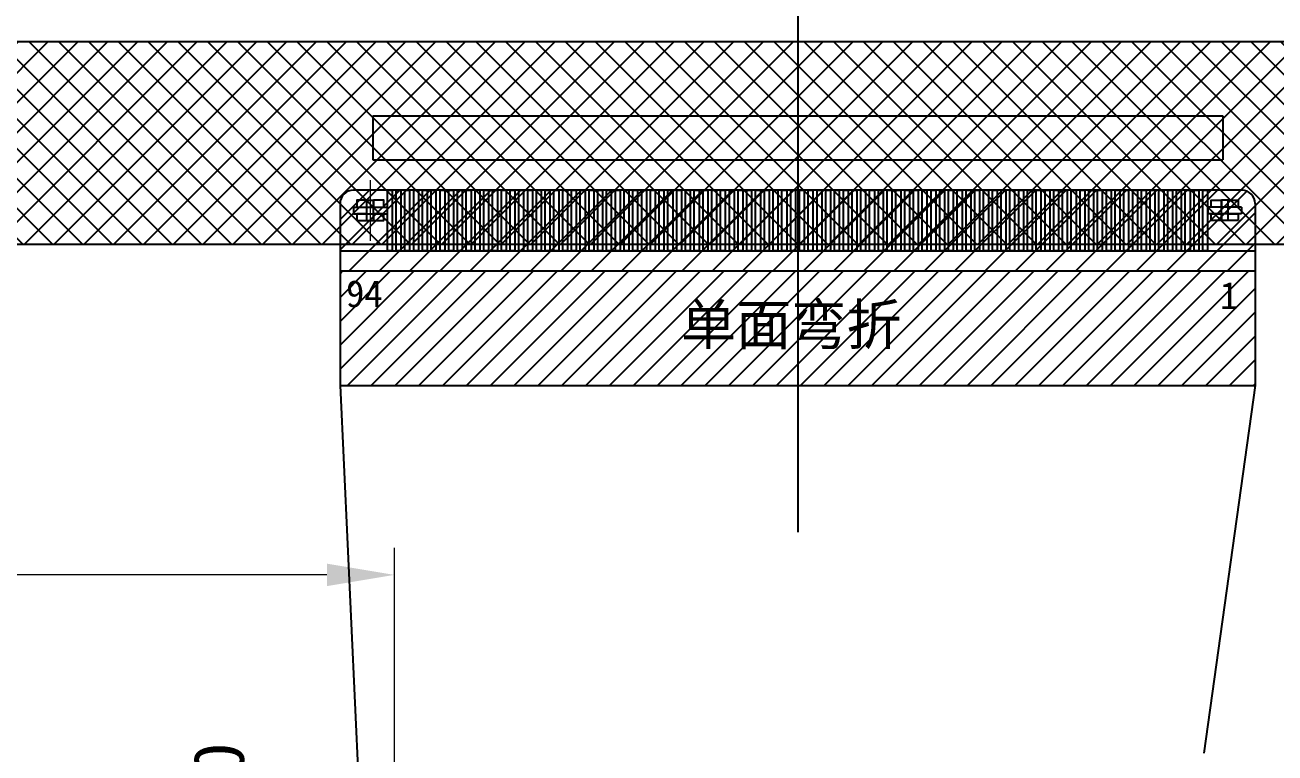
# Model space of a CAD drawing. Header units: millimetres. Extents: x 1186 to 1571, y 291 to 543.
# Drawn here: x 1260.76 to 1279.29, y 400.81 to 411.61 of the extents above; entities that cross this region are included whole.
import ezdxf
from ezdxf.lldxf.tags import DXFTag

# ---------------------------------------------------------------- set-up
doc = ezdxf.new("R2010")
doc.units = ezdxf.units.MM
for name, color, linetype in [('240', 240, 'Continuous'), ('Bonding Pad', 3, 'Continuous'), ('dim', 3, 'Continuous'), ('DWG', 7, 'Continuous')]:
    doc.layers.add(name, color=color, linetype=linetype)
doc.layers.add('CEN', color=1, linetype='CENTER', lineweight=15)
doc.styles.get("Standard").update_dxf_attribs({"font": 'txt', "bigfont": 'gbcbig.shx'})
doc.styles.add('TXT', font='TXT')
doc.styles.add('宋体', font='SimSun.ttf')
tags = doc.linetypes.add('CENTER', pattern=[2, 1.25, -0.25, 0.25, -0.25]).pattern_tags.tags
tags[10:11] = [DXFTag(74, 4), DXFTag(75, 0), DXFTag(340, '0'), DXFTag(46, 0.0), DXFTag(50, 0.0), DXFTag(44, 0.0), DXFTag(45, 0.0)]
tags[8:9] = [DXFTag(74, 4), DXFTag(75, 0), DXFTag(340, '0'), DXFTag(46, 0.0), DXFTag(50, 0.0), DXFTag(44, 0.0), DXFTag(45, 0.0)]
tags[6:7] = [DXFTag(74, 4), DXFTag(75, 0), DXFTag(340, '0'), DXFTag(46, 0.0), DXFTag(50, 0.0), DXFTag(44, 0.0), DXFTag(45, 0.0)]
tags[4:5] = [DXFTag(74, 4), DXFTag(75, 0), DXFTag(340, '0'), DXFTag(46, 0.0), DXFTag(50, 0.0), DXFTag(44, 0.0), DXFTag(45, 0.0)]
doc.dimstyles.new('ISO-25$0', dxfattribs={"dimscale": 0.5, "dimtxt": 2, "dimasz": 2, "dimexe": 0.8, "dimexo": 0.8, "dimtad": 0, "dimrnd": 0.01, "dimzin": 9, "dimdsep": 46, "dimtxsty": 'Standard', "dimcen": 2.5, "dimadec": 0, "dimazin": 2, "dimtfac": 1, "dimtofl": 0, "dimtmove": 0, "dimatfit": 0, "dimfxl": 1, "dimlwd": 13, "dimlwe": 13, "dimarcsym": 0})
doc.dimstyles.new('li', dxfattribs={"dimtxt": 0.75, "dimasz": 1, "dimexe": 0.05, "dimexo": 0.05, "dimgap": 0.1, "dimtad": 0, "dimzin": 1, "dimdsep": 46, "dimtxsty": 'TXT', "dimcen": 2.5, "dimclrd": 4, "dimclre": 4, "dimclrt": 4, "dimadec": 0, "dimazin": 0, "dimtfac": 1, "dimtmove": 0, "dimatfit": 3, "dimfxl": 1.25, "dimarcsym": 0})

# ---------------------------------------------------------------- blocks, each defined once
blk = doc.blocks.new('*D65')
at = {"color": 7, "lineweight": 13, "transparency": 16777216}
for p, q in [((1238.017, 408.358), (1224.78, 408.358)), ((1225.18, 407.858), (1225.18, 405.662)), ((1225.18, 394.259), (1225.18, 397.307)), ((1265.636, 393.759), (1224.78, 393.759))]:
    blk.add_line(p, q, dxfattribs=at)
at = {"color": 7, "transparency": 16777216}
for points in [[(1225.097, 407.858), (1225.264, 407.858), (1225.18, 408.358)], [(1225.097, 394.259), (1225.264, 394.259), (1225.18, 393.759)]]:
    blk.add_solid(points, dxfattribs=at)
at = {"layer": 'Defpoints', "color": 0, "transparency": 16777216}
for p in [(1238.417, 408.358), (1225.18, 393.759), (1266.036, 393.759)]:
    blk.add_point(p, dxfattribs=at)
at = {"color": 7, "transparency": 16777216, "insert": (1225.18, 401.484), "char_height": 1.25, "attachment_point": 5, "rotation": 90, "style": '宋体'}
blk.add_mtext('14.6±0.3', dxfattribs=at)
blk = doc.blocks.new('*U68')
at = {"layer": 'Bonding Pad', "ltscale": 5}
blk.add_lwpolyline([(-0.035, -0.45), (0.035, -0.45), (0.035, 0.45), (-0.035, 0.45)], close=True, dxfattribs=at)
blk = doc.blocks.new('*D73')
at = {"color": 7, "lineweight": -2, "transparency": 16777216}
for p, q in [((1263.636, 398.059), (1263.636, 398.859)), ((1265.186, 397.259), (1263.586, 397.259)), ((1263.636, 396.259), (1263.636, 397.259)), ((1265.386, 396.259), (1263.586, 396.259)), ((1263.636, 395.459), (1263.636, 394.659))]:
    blk.add_line(p, q, dxfattribs=at)
at = {"color": 7, "transparency": 16777216}
for points in [[(1263.503, 398.059), (1263.77, 398.059), (1263.636, 397.259)], [(1263.503, 395.459), (1263.77, 395.459), (1263.636, 396.259)]]:
    blk.add_solid(points, dxfattribs=at)
at = {"layer": 'Defpoints', "color": 0, "transparency": 16777216}
for p in [(1265.236, 397.259), (1263.636, 396.259), (1265.436, 396.259)]:
    blk.add_point(p, dxfattribs=at)
at = {"color": 7, "transparency": 16777216, "insert": (1263.636, 399.943), "char_height": 0.75, "attachment_point": 5, "rotation": 90, "style": '宋体'}
blk.add_mtext('1.00', dxfattribs=at)
blk = doc.blocks.new('*D80')
at = {"layer": 'Defpoints', "color": 0, "transparency": 16777216}
for p in [(1238.417, 408.358), (1266.236, 403.451), (1266.236, 396.259)]:
    blk.add_point(p, dxfattribs=at)
at = {"layer": 'dim', "color": 0, "lineweight": 13, "transparency": 16777216}
for p, q in [((1238.417, 407.958), (1238.417, 403.051)), ((1266.236, 396.659), (1266.236, 403.851)), ((1239.417, 403.451), (1246.598, 403.451)), ((1265.236, 403.451), (1254.212, 403.451))]:
    blk.add_line(p, q, dxfattribs=at)
at = {"layer": 'dim', "color": 0, "transparency": 16777216}
for points in [[(1239.417, 403.617), (1239.417, 403.284), (1238.417, 403.451)], [(1265.236, 403.617), (1265.236, 403.284), (1266.236, 403.451)]]:
    blk.add_solid(points, dxfattribs=at)
at = {"layer": 'dim', "color": 0, "transparency": 16777216, "insert": (1250.405, 403.451), "char_height": 1, "attachment_point": 5, "style": '宋体'}
blk.add_mtext('27.82%%p0.3', dxfattribs=at)

msp = doc.modelspace()

# ---------------------------------------------------------------- hatches: boundary and pattern name
h = msp.add_hatch()
h.set_pattern_fill('ANSI37', color=0, scale=2.5, style=0)
h.set_pattern_definition([(45, (1044.62844, 304.9305), (-0.22097087, 0.22097087), []), (135, (1044.62844, 304.9305), (-0.22097087, -0.22097087), [])])
h.paths.add_polyline_path([(1306.0172, 411.3578), (1238.4172, 411.3578), (1238.4172, 408.3578), (1306.0172, 408.3578)])
h = msp.add_hatch()
h.set_pattern_fill('ANSI31', color=30, scale=0.1, style=0)
h.set_pattern_definition([(45, (-1586.2595, 146.4886), (-0.224506403, 0.224506403), [])])
edge = h.paths.add_edge_path()
edge.add_line((1278.7997, 409.1586), (1264.1647, 409.1586))
edge.add_arc((1265.6297, 408.9586), 0.2, 90, 180)
edge.add_line((1265.4297, 408.9586), (1265.4297, 407.9586))
edge.add_line((1265.4297, 407.9586), (1278.9997, 407.9586))
edge.add_line((1278.9997, 408.9586), (1278.9997, 407.9586))
edge.add_arc((1278.7997, 408.9586), 0.2, 0, 90)
h = msp.add_hatch()
h.set_pattern_fill('ANSI31', color=0, scale=2, style=0)
h.set_pattern_definition([(45, (811.99894, 218.94503), (-0.1767767, 0.1767767), [])])
h.paths.add_polyline_path([(1265.4297, 407.9586), (1278.9997, 407.9586), (1278.9997, 406.2587), (1265.4297, 406.2587)])
h.paths.add_polyline_path([(1270.2853, 406.5827), (1274.1132, 406.5827), (1274.1132, 407.7693), (1270.2853, 407.7693)], flags=24)

# ---------------------------------------------------------------- linework, layer by layer
at = {"color": 1}
for p, q in [((1272.2172, 505.2723), (1272.2172, 404.083)), ((1278.7972, 408.9078), (1278.2968, 408.9078)), ((1278.5972, 409.0078), (1278.4972, 409.0078)), ((1278.7972, 408.9078), (1278.7972, 408.8078)), ((1278.7972, 408.8078), (1278.2972, 408.8078)), ((1278.5972, 408.7078), (1278.4972, 408.7078))]:
    msp.add_line(p, q, dxfattribs=at)
for p, q in [((1265.9172, 410.2578), (1278.5172, 410.2578)), ((1265.9172, 410.2578), (1265.9172, 409.6078)), ((1278.5172, 410.2578), (1278.5172, 409.6078)), ((1265.9172, 409.6078), (1278.5172, 409.6078))]:
    msp.add_line(p, q)
at = {"color": 30, "ltscale": 5}
for p, q in [((1278.7997, 409.1586), (1265.6297, 409.1586)), ((1278.9997, 408.9586), (1278.9997, 407.9586)), ((1278.9997, 408.9586), (1278.9997, 407.9586)), ((1265.4297, 407.9586), (1278.9997, 407.9586))]:
    msp.add_line(p, q, dxfattribs=at)
at = {"color": 4}
for p, q in [((1265.6272, 408.9078), (1266.1272, 408.9078)), ((1265.6272, 408.9078), (1265.6272, 408.8078)), ((1265.6272, 408.9078), (1265.6272, 408.8078)), ((1265.8272, 409.0078), (1265.9272, 409.0078)), ((1278.7972, 408.9078), (1278.2968, 408.9078)), ((1278.2972, 408.9078), (1278.2972, 408.8078)), ((1278.5972, 409.0078), (1278.4972, 409.0078)), ((1278.7972, 408.9078), (1278.7972, 408.8078)), ((1265.6272, 408.8078), (1266.1272, 408.8078)), ((1265.8272, 408.7078), (1265.9272, 408.7078)), ((1278.7972, 408.8078), (1278.2972, 408.8078)), ((1278.5972, 408.7078), (1278.4972, 408.7078))]:
    msp.add_line(p, q, dxfattribs=at)
at = {"color": 30}
for p, q in [((1265.4297, 407.9586), (1265.4297, 406.2587)), ((1278.9997, 407.9586), (1278.9997, 406.2587)), ((1265.4297, 406.2587), (1278.9997, 406.2587))]:
    msp.add_line(p, q, dxfattribs=at)
at = {"color": 30, "ltscale": 5}
for centre, start, end in [((1265.6297, 408.9586), 90, 180), ((1278.7997, 408.9586), 0, 90)]:
    msp.add_arc(centre, 0.2, start, end, dxfattribs=at)
at = {"layer": '240', "color": 4, "lineweight": -3}
for p, q in [((1266.2122, 409.1578), (1266.1322, 409.1578)), ((1266.3422, 409.1578), (1266.2622, 409.1578)), ((1266.4722, 409.1578), (1266.3922, 409.1578)), ((1266.6022, 409.1578), (1266.5222, 409.1578)), ((1266.7321, 409.1578), (1266.6522, 409.1578)), ((1266.8621, 409.1578), (1266.7821, 409.1578)), ((1266.9921, 409.1578), (1266.9121, 409.1578)), ((1267.1221, 409.1578), (1267.0421, 409.1578)), ((1267.2521, 409.1578), (1267.1721, 409.1578)), ((1267.3821, 409.1578), (1267.3021, 409.1578)), ((1267.5121, 409.1578), (1267.4321, 409.1578)), ((1267.6421, 409.1578), (1267.5621, 409.1578)), ((1267.7721, 409.1578), (1267.6921, 409.1578)), ((1267.9021, 409.1578), (1267.8221, 409.1578)), ((1268.0321, 409.1578), (1267.9521, 409.1578)), ((1268.1621, 409.1578), (1268.0821, 409.1578)), ((1268.2921, 409.1578), (1268.2121, 409.1578)), ((1268.4221, 409.1578), (1268.3421, 409.1578)), ((1268.5521, 409.1578), (1268.4721, 409.1578)), ((1268.6821, 409.1578), (1268.6021, 409.1578)), ((1268.8121, 409.1578), (1268.7321, 409.1578)), ((1268.9421, 409.1578), (1268.8621, 409.1578)), ((1269.0721, 409.1578), (1268.9921, 409.1578)), ((1269.2021, 409.1578), (1269.1221, 409.1578)), ((1269.3321, 409.1578), (1269.2521, 409.1578)), ((1269.4621, 409.1578), (1269.3821, 409.1578)), ((1269.5921, 409.1578), (1269.5121, 409.1578)), ((1269.7221, 409.1578), (1269.6421, 409.1578)), ((1269.8521, 409.1578), (1269.7721, 409.1578)), ((1269.9821, 409.1578), (1269.9021, 409.1578)), ((1270.1121, 409.1578), (1270.0321, 409.1578)), ((1270.2421, 409.1578), (1270.1621, 409.1578)), ((1270.3721, 409.1578), (1270.2921, 409.1578)), ((1270.5021, 409.1578), (1270.4221, 409.1578)), ((1270.632, 409.1578), (1270.5521, 409.1578)), ((1270.762, 409.1578), (1270.682, 409.1578)), ((1270.892, 409.1578), (1270.812, 409.1578)), ((1271.022, 409.1578), (1270.942, 409.1578)), ((1271.152, 409.1578), (1271.072, 409.1578)), ((1271.282, 409.1578), (1271.202, 409.1578)), ((1271.412, 409.1578), (1271.332, 409.1578)), ((1271.542, 409.1578), (1271.462, 409.1578)), ((1271.672, 409.1578), (1271.592, 409.1578)), ((1271.802, 409.1578), (1271.722, 409.1578)), ((1271.932, 409.1578), (1271.852, 409.1578)), ((1272.062, 409.1578), (1271.982, 409.1578)), ((1272.192, 409.1578), (1272.112, 409.1578)), ((1272.322, 409.1578), (1272.242, 409.1578)), ((1272.452, 409.1578), (1272.372, 409.1578)), ((1272.582, 409.1578), (1272.502, 409.1578)), ((1272.712, 409.1578), (1272.632, 409.1578)), ((1272.842, 409.1578), (1272.762, 409.1578)), ((1272.972, 409.1578), (1272.892, 409.1578)), ((1273.102, 409.1578), (1273.022, 409.1578)), ((1273.232, 409.1578), (1273.152, 409.1578)), ((1273.362, 409.1578), (1273.282, 409.1578)), ((1273.492, 409.1578), (1273.412, 409.1578)), ((1273.622, 409.1578), (1273.542, 409.1578)), ((1273.752, 409.1578), (1273.672, 409.1578)), ((1273.882, 409.1578), (1273.802, 409.1578)), ((1274.012, 409.1578), (1273.932, 409.1578)), ((1274.142, 409.1578), (1274.062, 409.1578)), ((1274.272, 409.1578), (1274.192, 409.1578)), ((1274.4019, 409.1578), (1274.322, 409.1578)), ((1274.5319, 409.1578), (1274.4519, 409.1578)), ((1274.6619, 409.1578), (1274.5819, 409.1578)), ((1274.7919, 409.1578), (1274.7119, 409.1578)), ((1274.9219, 409.1578), (1274.8419, 409.1578)), ((1275.0519, 409.1578), (1274.9719, 409.1578)), ((1275.1819, 409.1578), (1275.1019, 409.1578)), ((1275.3119, 409.1578), (1275.2319, 409.1578)), ((1275.4419, 409.1578), (1275.3619, 409.1578)), ((1275.5719, 409.1578), (1275.4919, 409.1578)), ((1275.7019, 409.1578), (1275.6219, 409.1578)), ((1275.8319, 409.1578), (1275.7519, 409.1578)), ((1275.9619, 409.1578), (1275.8819, 409.1578)), ((1276.0919, 409.1578), (1276.0119, 409.1578)), ((1276.2219, 409.1578), (1276.1419, 409.1578)), ((1276.3519, 409.1578), (1276.2719, 409.1578)), ((1276.4819, 409.1578), (1276.4019, 409.1578)), ((1276.6119, 409.1578), (1276.5319, 409.1578)), ((1276.7419, 409.1578), (1276.6619, 409.1578)), ((1276.8719, 409.1578), (1276.7919, 409.1578)), ((1277.0019, 409.1578), (1276.9219, 409.1578)), ((1277.1319, 409.1578), (1277.0519, 409.1578)), ((1277.2619, 409.1578), (1277.1819, 409.1578)), ((1277.3919, 409.1578), (1277.3119, 409.1578)), ((1277.5219, 409.1578), (1277.4419, 409.1578)), ((1277.6519, 409.1578), (1277.5719, 409.1578)), ((1277.7819, 409.1578), (1277.7019, 409.1578)), ((1277.9119, 409.1578), (1277.8319, 409.1578)), ((1278.0419, 409.1578), (1277.9619, 409.1578)), ((1278.1719, 409.1578), (1278.0919, 409.1578)), ((1278.3018, 409.1578), (1278.2219, 409.1578)), ((1265.8272, 408.7078), (1265.8272, 409.0078)), ((1265.9272, 408.7078), (1265.9272, 409.0078)), ((1278.4972, 408.7078), (1278.4972, 409.0078)), ((1278.5972, 408.7078), (1278.5972, 409.0078))]:
    msp.add_line(p, q, dxfattribs=at)
at = {"layer": '240', "color": 1, "lineweight": -3}
for p, q in [((1278.4972, 408.7078), (1278.4972, 409.0078)), ((1278.5972, 408.7078), (1278.5972, 409.0078))]:
    msp.add_line(p, q, dxfattribs=at)
at = {"layer": 'Bonding Pad', "color": 4, "ltscale": 5}
for p, q in [((1266.1322, 408.2578), (1266.1322, 409.1578)), ((1266.1322, 409.1578), (1266.2022, 409.1578)), ((1266.2022, 409.1578), (1266.2022, 408.2578)), ((1266.2622, 408.2578), (1266.2622, 409.1578)), ((1266.2622, 409.1578), (1266.3322, 409.1578)), ((1266.3322, 409.1578), (1266.3322, 408.2578)), ((1266.3922, 408.2578), (1266.3922, 409.1578)), ((1266.3922, 409.1578), (1266.4622, 409.1578)), ((1266.4622, 409.1578), (1266.4622, 408.2578)), ((1266.5222, 408.2578), (1266.5222, 409.1578)), ((1266.5222, 409.1578), (1266.5922, 409.1578)), ((1266.5922, 409.1578), (1266.5922, 408.2578)), ((1266.6522, 408.2578), (1266.6522, 409.1578)), ((1266.6522, 409.1578), (1266.7222, 409.1578)), ((1266.7222, 409.1578), (1266.7222, 408.2578)), ((1266.7822, 408.2578), (1266.7822, 409.1578)), ((1266.7822, 409.1578), (1266.8522, 409.1578)), ((1266.8522, 409.1578), (1266.8522, 408.2578)), ((1266.9122, 408.2578), (1266.9122, 409.1578)), ((1266.9122, 409.1578), (1266.9822, 409.1578)), ((1266.9822, 409.1578), (1266.9822, 408.2578)), ((1267.0422, 408.2578), (1267.0422, 409.1578)), ((1267.0422, 409.1578), (1267.1122, 409.1578)), ((1267.1122, 409.1578), (1267.1122, 408.2578)), ((1267.1722, 408.2578), (1267.1722, 409.1578)), ((1267.1722, 409.1578), (1267.2422, 409.1578)), ((1267.2422, 409.1578), (1267.2422, 408.2578)), ((1267.3022, 408.2578), (1267.3022, 409.1578)), ((1267.3022, 409.1578), (1267.3722, 409.1578)), ((1267.3722, 409.1578), (1267.3722, 408.2578)), ((1267.4322, 408.2578), (1267.4322, 409.1578)), ((1267.4322, 409.1578), (1267.5022, 409.1578)), ((1267.5022, 409.1578), (1267.5022, 408.2578)), ((1267.5622, 408.2578), (1267.5622, 409.1578)), ((1267.5622, 409.1578), (1267.6322, 409.1578)), ((1267.6322, 409.1578), (1267.6322, 408.2578)), ((1267.6922, 408.2578), (1267.6922, 409.1578)), ((1267.6922, 409.1578), (1267.7622, 409.1578)), ((1267.7622, 409.1578), (1267.7622, 408.2578)), ((1267.8222, 408.2578), (1267.8222, 409.1578)), ((1267.8222, 409.1578), (1267.8922, 409.1578)), ((1267.8922, 409.1578), (1267.8922, 408.2578)), ((1267.9522, 408.2578), (1267.9522, 409.1578)), ((1267.9522, 409.1578), (1268.0222, 409.1578)), ((1268.0222, 409.1578), (1268.0222, 408.2578)), ((1268.0822, 408.2578), (1268.0822, 409.1578)), ((1268.0822, 409.1578), (1268.1522, 409.1578)), ((1268.1522, 409.1578), (1268.1522, 408.2578)), ((1268.2122, 408.2578), (1268.2122, 409.1578)), ((1268.2122, 409.1578), (1268.2822, 409.1578)), ((1268.2822, 409.1578), (1268.2822, 408.2578)), ((1268.3422, 408.2578), (1268.3422, 409.1578)), ((1268.3422, 409.1578), (1268.4122, 409.1578)), ((1268.4122, 409.1578), (1268.4122, 408.2578)), ((1268.4722, 408.2578), (1268.4722, 409.1578)), ((1268.4722, 409.1578), (1268.5422, 409.1578)), ((1268.5422, 409.1578), (1268.5422, 408.2578)), ((1268.6022, 408.2578), (1268.6022, 409.1578)), ((1268.6022, 409.1578), (1268.6722, 409.1578)), ((1268.6722, 409.1578), (1268.6722, 408.2578)), ((1268.7322, 408.2578), (1268.7322, 409.1578)), ((1268.7322, 409.1578), (1268.8022, 409.1578)), ((1268.8022, 409.1578), (1268.8022, 408.2578)), ((1268.8622, 408.2578), (1268.8622, 409.1578)), ((1268.8622, 409.1578), (1268.9322, 409.1578)), ((1268.9322, 409.1578), (1268.9322, 408.2578)), ((1268.9922, 408.2578), (1268.9922, 409.1578)), ((1268.9922, 409.1578), (1269.0622, 409.1578)), ((1269.0622, 409.1578), (1269.0622, 408.2578)), ((1269.1222, 408.2578), (1269.1222, 409.1578)), ((1269.1222, 409.1578), (1269.1922, 409.1578)), ((1269.1922, 409.1578), (1269.1922, 408.2578)), ((1269.2522, 408.2578), (1269.2522, 409.1578)), ((1269.2522, 409.1578), (1269.3222, 409.1578)), ((1269.3222, 409.1578), (1269.3222, 408.2578)), ((1269.3822, 408.2578), (1269.3822, 409.1578)), ((1269.3822, 409.1578), (1269.4522, 409.1578)), ((1269.4522, 409.1578), (1269.4522, 408.2578)), ((1269.5122, 408.2578), (1269.5122, 409.1578)), ((1269.5122, 409.1578), (1269.5822, 409.1578)), ((1269.5822, 409.1578), (1269.5822, 408.2578)), ((1269.6422, 408.2578), (1269.6422, 409.1578)), ((1269.6422, 409.1578), (1269.7122, 409.1578)), ((1269.7122, 409.1578), (1269.7122, 408.2578)), ((1269.7722, 408.2578), (1269.7722, 409.1578)), ((1269.7722, 409.1578), (1269.8422, 409.1578)), ((1269.8422, 409.1578), (1269.8422, 408.2578)), ((1269.9022, 408.2578), (1269.9022, 409.1578)), ((1269.9022, 409.1578), (1269.9722, 409.1578)), ((1269.9722, 409.1578), (1269.9722, 408.2578)), ((1270.0322, 408.2578), (1270.0322, 409.1578)), ((1270.0322, 409.1578), (1270.1022, 409.1578)), ((1270.1022, 409.1578), (1270.1022, 408.2578)), ((1270.1622, 408.2578), (1270.1622, 409.1578)), ((1270.1622, 409.1578), (1270.2322, 409.1578)), ((1270.2322, 409.1578), (1270.2322, 408.2578)), ((1270.2922, 408.2578), (1270.2922, 409.1578)), ((1270.2922, 409.1578), (1270.3622, 409.1578)), ((1270.3622, 409.1578), (1270.3622, 408.2578)), ((1270.4222, 408.2578), (1270.4222, 409.1578)), ((1270.4222, 409.1578), (1270.4922, 409.1578)), ((1270.4922, 409.1578), (1270.4922, 408.2578)), ((1270.5522, 408.2578), (1270.5522, 409.1578)), ((1270.5522, 409.1578), (1270.6222, 409.1578)), ((1270.6222, 409.1578), (1270.6222, 408.2578)), ((1270.6822, 408.2578), (1270.6822, 409.1578)), ((1270.6822, 409.1578), (1270.7522, 409.1578)), ((1270.7522, 409.1578), (1270.7522, 408.2578)), ((1270.8122, 408.2578), (1270.8122, 409.1578)), ((1270.8122, 409.1578), (1270.8822, 409.1578)), ((1270.8822, 409.1578), (1270.8822, 408.2578)), ((1270.9422, 408.2578), (1270.9422, 409.1578)), ((1270.9422, 409.1578), (1271.0122, 409.1578)), ((1271.0122, 409.1578), (1271.0122, 408.2578)), ((1271.0722, 408.2578), (1271.0722, 409.1578)), ((1271.0722, 409.1578), (1271.1422, 409.1578)), ((1271.1422, 409.1578), (1271.1422, 408.2578)), ((1271.2022, 408.2578), (1271.2022, 409.1578)), ((1271.2022, 409.1578), (1271.2722, 409.1578)), ((1271.2722, 409.1578), (1271.2722, 408.2578)), ((1271.3322, 408.2578), (1271.3322, 409.1578)), ((1271.3322, 409.1578), (1271.4022, 409.1578)), ((1271.4022, 409.1578), (1271.4022, 408.2578)), ((1271.4622, 408.2578), (1271.4622, 409.1578)), ((1271.4622, 409.1578), (1271.5322, 409.1578)), ((1271.5322, 409.1578), (1271.5322, 408.2578)), ((1271.5922, 408.2578), (1271.5922, 409.1578)), ((1271.5922, 409.1578), (1271.6622, 409.1578)), ((1271.6622, 409.1578), (1271.6622, 408.2578)), ((1271.7222, 408.2578), (1271.7222, 409.1578)), ((1271.7222, 409.1578), (1271.7922, 409.1578)), ((1271.7922, 409.1578), (1271.7922, 408.2578)), ((1271.8522, 408.2578), (1271.8522, 409.1578)), ((1271.8522, 409.1578), (1271.9222, 409.1578)), ((1271.9222, 409.1578), (1271.9222, 408.2578)), ((1271.9822, 408.2578), (1271.9822, 409.1578)), ((1271.9822, 409.1578), (1272.0522, 409.1578)), ((1272.0522, 409.1578), (1272.0522, 408.2578)), ((1272.1122, 408.2578), (1272.1122, 409.1578)), ((1272.1122, 409.1578), (1272.1822, 409.1578)), ((1272.1822, 409.1578), (1272.1822, 408.2578)), ((1272.2422, 408.2578), (1272.2422, 409.1578)), ((1272.2422, 409.1578), (1272.3122, 409.1578)), ((1272.3122, 409.1578), (1272.3122, 408.2578)), ((1272.3722, 408.2578), (1272.3722, 409.1578)), ((1272.3722, 409.1578), (1272.4422, 409.1578)), ((1272.4422, 409.1578), (1272.4422, 408.2578)), ((1272.5022, 408.2578), (1272.5022, 409.1578)), ((1272.5022, 409.1578), (1272.5722, 409.1578)), ((1272.5722, 409.1578), (1272.5722, 408.2578)), ((1272.6322, 408.2578), (1272.6322, 409.1578)), ((1272.6322, 409.1578), (1272.7022, 409.1578)), ((1272.7022, 409.1578), (1272.7022, 408.2578)), ((1272.7622, 408.2578), (1272.7622, 409.1578)), ((1272.7622, 409.1578), (1272.8322, 409.1578)), ((1272.8322, 409.1578), (1272.8322, 408.2578)), ((1272.8922, 408.2578), (1272.8922, 409.1578)), ((1272.8922, 409.1578), (1272.9622, 409.1578)), ((1272.9622, 409.1578), (1272.9622, 408.2578)), ((1273.0222, 408.2578), (1273.0222, 409.1578)), ((1273.0222, 409.1578), (1273.0922, 409.1578)), ((1273.0922, 409.1578), (1273.0922, 408.2578)), ((1273.1522, 408.2578), (1273.1522, 409.1578)), ((1273.1522, 409.1578), (1273.2222, 409.1578)), ((1273.2222, 409.1578), (1273.2222, 408.2578)), ((1273.2822, 408.2578), (1273.2822, 409.1578)), ((1273.2822, 409.1578), (1273.3522, 409.1578)), ((1273.3522, 409.1578), (1273.3522, 408.2578)), ((1273.4122, 408.2578), (1273.4122, 409.1578)), ((1273.4122, 409.1578), (1273.4822, 409.1578)), ((1273.4822, 409.1578), (1273.4822, 408.2578)), ((1273.5422, 408.2578), (1273.5422, 409.1578)), ((1273.5422, 409.1578), (1273.6122, 409.1578)), ((1273.6122, 409.1578), (1273.6122, 408.2578)), ((1273.6722, 408.2578), (1273.6722, 409.1578)), ((1273.6722, 409.1578), (1273.7422, 409.1578)), ((1273.7422, 409.1578), (1273.7422, 408.2578)), ((1273.8022, 408.2578), (1273.8022, 409.1578)), ((1273.8022, 409.1578), (1273.8722, 409.1578)), ((1273.8722, 409.1578), (1273.8722, 408.2578)), ((1273.9322, 408.2578), (1273.9322, 409.1578)), ((1273.9322, 409.1578), (1274.0022, 409.1578)), ((1274.0022, 409.1578), (1274.0022, 408.2578)), ((1274.0622, 408.2578), (1274.0622, 409.1578)), ((1274.0622, 409.1578), (1274.1322, 409.1578)), ((1274.1322, 409.1578), (1274.1322, 408.2578)), ((1274.1922, 408.2578), (1274.1922, 409.1578)), ((1274.1922, 409.1578), (1274.2622, 409.1578)), ((1274.2622, 409.1578), (1274.2622, 408.2578)), ((1274.3222, 408.2578), (1274.3222, 409.1578)), ((1274.3222, 409.1578), (1274.3922, 409.1578)), ((1274.3922, 409.1578), (1274.3922, 408.2578)), ((1274.4522, 408.2578), (1274.4522, 409.1578)), ((1274.4522, 409.1578), (1274.5222, 409.1578)), ((1274.5222, 409.1578), (1274.5222, 408.2578)), ((1274.5822, 408.2578), (1274.5822, 409.1578)), ((1274.5822, 409.1578), (1274.6522, 409.1578)), ((1274.6522, 409.1578), (1274.6522, 408.2578)), ((1274.7122, 408.2578), (1274.7122, 409.1578)), ((1274.7122, 409.1578), (1274.7822, 409.1578)), ((1274.7822, 409.1578), (1274.7822, 408.2578)), ((1274.8422, 408.2578), (1274.8422, 409.1578)), ((1274.8422, 409.1578), (1274.9122, 409.1578)), ((1274.9122, 409.1578), (1274.9122, 408.2578)), ((1274.9722, 408.2578), (1274.9722, 409.1578)), ((1274.9722, 409.1578), (1275.0422, 409.1578)), ((1275.0422, 409.1578), (1275.0422, 408.2578)), ((1275.1022, 408.2578), (1275.1022, 409.1578)), ((1275.1022, 409.1578), (1275.1722, 409.1578)), ((1275.1722, 409.1578), (1275.1722, 408.2578)), ((1275.2322, 408.2578), (1275.2322, 409.1578)), ((1275.2322, 409.1578), (1275.3022, 409.1578)), ((1275.3022, 409.1578), (1275.3022, 408.2578)), ((1275.3622, 408.2578), (1275.3622, 409.1578)), ((1275.3622, 409.1578), (1275.4322, 409.1578)), ((1275.4322, 409.1578), (1275.4322, 408.2578)), ((1275.4922, 408.2578), (1275.4922, 409.1578)), ((1275.4922, 409.1578), (1275.5622, 409.1578)), ((1275.5622, 409.1578), (1275.5622, 408.2578)), ((1275.6222, 408.2578), (1275.6222, 409.1578)), ((1275.6222, 409.1578), (1275.6922, 409.1578)), ((1275.6922, 409.1578), (1275.6922, 408.2578)), ((1275.7522, 408.2578), (1275.7522, 409.1578)), ((1275.7522, 409.1578), (1275.8222, 409.1578)), ((1275.8222, 409.1578), (1275.8222, 408.2578)), ((1275.8822, 408.2578), (1275.8822, 409.1578)), ((1275.8822, 409.1578), (1275.9522, 409.1578)), ((1275.9522, 409.1578), (1275.9522, 408.2578)), ((1276.0122, 408.2578), (1276.0122, 409.1578)), ((1276.0122, 409.1578), (1276.0822, 409.1578)), ((1276.0822, 409.1578), (1276.0822, 408.2578)), ((1276.1422, 408.2578), (1276.1422, 409.1578)), ((1276.1422, 409.1578), (1276.2122, 409.1578)), ((1276.2122, 409.1578), (1276.2122, 408.2578)), ((1276.2722, 408.2578), (1276.2722, 409.1578)), ((1276.2722, 409.1578), (1276.3422, 409.1578)), ((1276.3422, 409.1578), (1276.3422, 408.2578)), ((1276.4022, 408.2578), (1276.4022, 409.1578)), ((1276.4022, 409.1578), (1276.4722, 409.1578)), ((1276.4722, 409.1578), (1276.4722, 408.2578)), ((1276.5322, 408.2578), (1276.5322, 409.1578)), ((1276.5322, 409.1578), (1276.6022, 409.1578)), ((1276.6022, 409.1578), (1276.6022, 408.2578)), ((1276.6622, 408.2578), (1276.6622, 409.1578)), ((1276.6622, 409.1578), (1276.7322, 409.1578)), ((1276.7322, 409.1578), (1276.7322, 408.2578)), ((1276.7922, 408.2578), (1276.7922, 409.1578)), ((1276.7922, 409.1578), (1276.8622, 409.1578)), ((1276.8622, 409.1578), (1276.8622, 408.2578)), ((1276.9222, 408.2578), (1276.9222, 409.1578)), ((1276.9222, 409.1578), (1276.9922, 409.1578)), ((1276.9922, 409.1578), (1276.9922, 408.2578)), ((1277.0522, 408.2578), (1277.0522, 409.1578)), ((1277.0522, 409.1578), (1277.1222, 409.1578)), ((1277.1222, 409.1578), (1277.1222, 408.2578)), ((1277.1822, 408.2578), (1277.1822, 409.1578)), ((1277.1822, 409.1578), (1277.2522, 409.1578)), ((1277.2522, 409.1578), (1277.2522, 408.2578)), ((1277.3122, 408.2578), (1277.3122, 409.1578)), ((1277.3122, 409.1578), (1277.3822, 409.1578)), ((1277.3822, 409.1578), (1277.3822, 408.2578)), ((1277.4422, 408.2578), (1277.4422, 409.1578)), ((1277.4422, 409.1578), (1277.5122, 409.1578)), ((1277.5122, 409.1578), (1277.5122, 408.2578)), ((1277.5722, 408.2578), (1277.5722, 409.1578)), ((1277.5722, 409.1578), (1277.6422, 409.1578)), ((1277.6422, 409.1578), (1277.6422, 408.2578)), ((1277.7022, 408.2578), (1277.7022, 409.1578)), ((1277.7022, 409.1578), (1277.7722, 409.1578)), ((1277.7722, 409.1578), (1277.7722, 408.2578)), ((1277.8322, 408.2578), (1277.8322, 409.1578)), ((1277.8322, 409.1578), (1277.9022, 409.1578)), ((1277.9022, 409.1578), (1277.9022, 408.2578)), ((1277.9622, 408.2578), (1277.9622, 409.1578)), ((1277.9622, 409.1578), (1278.0322, 409.1578)), ((1278.0322, 409.1578), (1278.0322, 408.2578)), ((1278.0922, 408.2578), (1278.0922, 409.1578)), ((1278.0922, 409.1578), (1278.1622, 409.1578)), ((1278.1622, 409.1578), (1278.1622, 408.2578)), ((1278.2222, 408.2578), (1278.2222, 409.1578)), ((1278.2222, 409.1578), (1278.2922, 409.1578)), ((1278.2922, 409.1578), (1278.2922, 408.2578)), ((1266.2022, 408.2578), (1266.1322, 408.2578)), ((1266.3322, 408.2578), (1266.2622, 408.2578)), ((1266.4622, 408.2578), (1266.3922, 408.2578)), ((1266.5922, 408.2578), (1266.5222, 408.2578)), ((1266.7222, 408.2578), (1266.6522, 408.2578)), ((1266.8522, 408.2578), (1266.7822, 408.2578)), ((1266.9822, 408.2578), (1266.9122, 408.2578)), ((1267.1122, 408.2578), (1267.0422, 408.2578)), ((1267.2422, 408.2578), (1267.1722, 408.2578)), ((1267.3722, 408.2578), (1267.3022, 408.2578)), ((1267.5022, 408.2578), (1267.4322, 408.2578)), ((1267.6322, 408.2578), (1267.5622, 408.2578)), ((1267.7622, 408.2578), (1267.6922, 408.2578)), ((1267.8922, 408.2578), (1267.8222, 408.2578)), ((1268.0222, 408.2578), (1267.9522, 408.2578)), ((1268.1522, 408.2578), (1268.0822, 408.2578)), ((1268.2822, 408.2578), (1268.2122, 408.2578)), ((1268.4122, 408.2578), (1268.3422, 408.2578)), ((1268.5422, 408.2578), (1268.4722, 408.2578)), ((1268.6722, 408.2578), (1268.6022, 408.2578)), ((1268.8022, 408.2578), (1268.7322, 408.2578)), ((1268.9322, 408.2578), (1268.8622, 408.2578)), ((1269.0622, 408.2578), (1268.9922, 408.2578)), ((1269.1922, 408.2578), (1269.1222, 408.2578)), ((1269.3222, 408.2578), (1269.2522, 408.2578)), ((1269.4522, 408.2578), (1269.3822, 408.2578)), ((1269.5822, 408.2578), (1269.5122, 408.2578)), ((1269.7122, 408.2578), (1269.6422, 408.2578)), ((1269.8422, 408.2578), (1269.7722, 408.2578)), ((1269.9722, 408.2578), (1269.9022, 408.2578)), ((1270.1022, 408.2578), (1270.0322, 408.2578)), ((1270.2322, 408.2578), (1270.1622, 408.2578)), ((1270.3622, 408.2578), (1270.2922, 408.2578)), ((1270.4922, 408.2578), (1270.4222, 408.2578)), ((1270.6222, 408.2578), (1270.5522, 408.2578)), ((1270.7522, 408.2578), (1270.6822, 408.2578)), ((1270.8822, 408.2578), (1270.8122, 408.2578)), ((1271.0122, 408.2578), (1270.9422, 408.2578)), ((1271.1422, 408.2578), (1271.0722, 408.2578)), ((1271.2722, 408.2578), (1271.2022, 408.2578)), ((1271.4022, 408.2578), (1271.3322, 408.2578)), ((1271.5322, 408.2578), (1271.4622, 408.2578)), ((1271.6622, 408.2578), (1271.5922, 408.2578)), ((1271.7922, 408.2578), (1271.7222, 408.2578)), ((1271.9222, 408.2578), (1271.8522, 408.2578)), ((1272.0522, 408.2578), (1271.9822, 408.2578)), ((1272.1822, 408.2578), (1272.1122, 408.2578)), ((1272.3122, 408.2578), (1272.2422, 408.2578)), ((1272.4422, 408.2578), (1272.3722, 408.2578)), ((1272.5722, 408.2578), (1272.5022, 408.2578)), ((1272.7022, 408.2578), (1272.6322, 408.2578)), ((1272.8322, 408.2578), (1272.7622, 408.2578)), ((1272.9622, 408.2578), (1272.8922, 408.2578)), ((1273.0922, 408.2578), (1273.0222, 408.2578)), ((1273.2222, 408.2578), (1273.1522, 408.2578)), ((1273.3522, 408.2578), (1273.2822, 408.2578)), ((1273.4822, 408.2578), (1273.4122, 408.2578)), ((1273.6122, 408.2578), (1273.5422, 408.2578)), ((1273.7422, 408.2578), (1273.6722, 408.2578)), ((1273.8722, 408.2578), (1273.8022, 408.2578)), ((1274.0022, 408.2578), (1273.9322, 408.2578)), ((1274.1322, 408.2578), (1274.0622, 408.2578)), ((1274.2622, 408.2578), (1274.1922, 408.2578)), ((1274.3922, 408.2578), (1274.3222, 408.2578)), ((1274.5222, 408.2578), (1274.4522, 408.2578)), ((1274.6522, 408.2578), (1274.5822, 408.2578)), ((1274.7822, 408.2578), (1274.7122, 408.2578)), ((1274.9122, 408.2578), (1274.8422, 408.2578)), ((1275.0422, 408.2578), (1274.9722, 408.2578)), ((1275.1722, 408.2578), (1275.1022, 408.2578)), ((1275.3022, 408.2578), (1275.2322, 408.2578)), ((1275.4322, 408.2578), (1275.3622, 408.2578)), ((1275.5622, 408.2578), (1275.4922, 408.2578)), ((1275.6922, 408.2578), (1275.6222, 408.2578)), ((1275.8222, 408.2578), (1275.7522, 408.2578)), ((1275.9522, 408.2578), (1275.8822, 408.2578)), ((1276.0822, 408.2578), (1276.0122, 408.2578)), ((1276.2122, 408.2578), (1276.1422, 408.2578)), ((1276.3422, 408.2578), (1276.2722, 408.2578)), ((1276.4722, 408.2578), (1276.4022, 408.2578)), ((1276.6022, 408.2578), (1276.5322, 408.2578)), ((1276.7322, 408.2578), (1276.6622, 408.2578)), ((1276.8622, 408.2578), (1276.7922, 408.2578)), ((1276.9922, 408.2578), (1276.9222, 408.2578)), ((1277.1222, 408.2578), (1277.0522, 408.2578)), ((1277.2522, 408.2578), (1277.1822, 408.2578)), ((1277.3822, 408.2578), (1277.3122, 408.2578)), ((1277.5122, 408.2578), (1277.4422, 408.2578)), ((1277.6422, 408.2578), (1277.5722, 408.2578)), ((1277.7722, 408.2578), (1277.7022, 408.2578)), ((1277.9022, 408.2578), (1277.8322, 408.2578)), ((1278.0322, 408.2578), (1277.9622, 408.2578)), ((1278.1622, 408.2578), (1278.0922, 408.2578)), ((1278.2922, 408.2578), (1278.2222, 408.2578))]:
    msp.add_line(p, q, dxfattribs=at)
at = {"layer": 'Bonding Pad', "color": 2, "ltscale": 5}
for points in [[(1265.6772, 408.9078), (1265.8272, 408.9078), (1265.8272, 409.0078), (1265.6772, 409.0078)], [(1265.9272, 408.9078), (1266.0772, 408.9078), (1266.0772, 409.0078), (1265.9272, 409.0078)], [(1278.4972, 408.9078), (1278.3472, 408.9078), (1278.3472, 409.0078), (1278.4972, 409.0078)], [(1278.7472, 408.9078), (1278.5972, 408.9078), (1278.5972, 409.0078), (1278.7472, 409.0078)], [(1265.6772, 408.7078), (1265.8272, 408.7078), (1265.8272, 408.8078), (1265.6772, 408.8078)], [(1265.9272, 408.7078), (1266.0772, 408.7078), (1266.0772, 408.8078), (1265.9272, 408.8078)], [(1278.4972, 408.7078), (1278.3472, 408.7078), (1278.3472, 408.8078), (1278.4972, 408.8078)], [(1278.7472, 408.7078), (1278.5972, 408.7078), (1278.5972, 408.8078), (1278.7472, 408.8078)]]:
    msp.add_lwpolyline(points, close=True, dxfattribs=at)
at = {"layer": 'CEN', "color": 1, "lineweight": 0, "ltscale": 0.2}
msp.add_line((1265.8772, 409.3078), (1265.8772, 408.4078), dxfattribs=at)
at = {"layer": 'dim', "color": 7, "ltscale": 10}
for p, q in [((1306.0172, 411.3578), (1238.4172, 411.3578)), ((1238.4172, 408.3578), (1306.0172, 408.3578))]:
    msp.add_line(p, q, dxfattribs=at)
at = {"layer": 'dim', "color": 30}
for p, q in [((1265.4297, 408.9584), (1265.4297, 407.9586)), ((1265.4297, 408.9584), (1265.4297, 407.9586)), ((1278.9997, 408.9584), (1278.9997, 407.9586)), ((1278.9997, 408.9584), (1278.9997, 407.9586)), ((1265.4297, 406.2587), (1265.7362, 399.6836)), ((1278.9997, 406.2587), (1278.2362, 400.8086))]:
    msp.add_line(p, q, dxfattribs=at)
at = {"layer": 'dim', "color": 30, "ltscale": 10}
msp.add_line((1265.4297, 408.2578), (1278.9997, 408.2578), dxfattribs=at)

# ---------------------------------------------------------------- block references
at = {"layer": 'Bonding Pad', "color": 2, "linetype": 'ByBlock', "lineweight": -2, "xscale": -1}
for p in [(1266.1672, 408.7078), (1266.2972, 408.7078), (1266.4272, 408.7078), (1266.5572, 408.7078), (1266.6872, 408.7078), (1266.8172, 408.7078), (1266.9472, 408.7078), (1267.0772, 408.7078), (1267.2072, 408.7078), (1267.3372, 408.7078), (1267.4672, 408.7078), (1267.5972, 408.7078), (1267.7272, 408.7078), (1267.8572, 408.7078), (1267.9872, 408.7078), (1268.1172, 408.7078), (1268.2472, 408.7078), (1268.3772, 408.7078), (1268.5072, 408.7078), (1268.6372, 408.7078), (1268.7672, 408.7078), (1268.8972, 408.7078), (1269.0272, 408.7078), (1269.1572, 408.7078), (1269.2872, 408.7078), (1269.4172, 408.7078), (1269.5472, 408.7078), (1269.6772, 408.7078), (1269.8072, 408.7078), (1269.9372, 408.7078), (1270.0672, 408.7078), (1270.1972, 408.7078), (1270.3272, 408.7078), (1270.4572, 408.7078), (1270.5872, 408.7078), (1270.7172, 408.7078), (1270.8472, 408.7078), (1270.9772, 408.7078), (1271.1072, 408.7078), (1271.2372, 408.7078), (1271.3672, 408.7078), (1271.4972, 408.7078), (1271.6272, 408.7078), (1271.7572, 408.7078), (1271.8872, 408.7078), (1272.0172, 408.7078), (1272.1472, 408.7078), (1272.2772, 408.7078), (1272.4072, 408.7078), (1272.5372, 408.7078), (1272.6672, 408.7078), (1272.7972, 408.7078), (1272.9272, 408.7078), (1273.0572, 408.7078), (1273.1872, 408.7078), (1273.3172, 408.7078), (1273.4472, 408.7078), (1273.5772, 408.7078), (1273.7072, 408.7078), (1273.8372, 408.7078), (1273.9672, 408.7078), (1274.0972, 408.7078), (1274.2272, 408.7078), (1274.3572, 408.7078), (1274.4872, 408.7078), (1274.6172, 408.7078), (1274.7472, 408.7078), (1274.8772, 408.7078), (1275.0072, 408.7078), (1275.1372, 408.7078), (1275.2672, 408.7078), (1275.3972, 408.7078), (1275.5272, 408.7078), (1275.6572, 408.7078), (1275.7872, 408.7078), (1275.9172, 408.7078), (1276.0472, 408.7078), (1276.1772, 408.7078), (1276.3072, 408.7078), (1276.4372, 408.7078), (1276.5672, 408.7078), (1276.6972, 408.7078), (1276.8272, 408.7078), (1276.9572, 408.7078), (1277.0872, 408.7078), (1277.2172, 408.7078), (1277.3472, 408.7078), (1277.4772, 408.7078), (1277.6072, 408.7078), (1277.7372, 408.7078), (1277.8672, 408.7078), (1277.9972, 408.7078), (1278.1272, 408.7078), (1278.2572, 408.7078)]:
    msp.add_blockref('*U68', p, dxfattribs=at)

# ---------------------------------------------------------------- texts
at = {"color": 6, "linetype": 'Continuous', "lineweight": 0, "style": '宋体'}
msp.add_text('单面弯折', height=0.6, dxfattribs=at).set_placement((1270.4831, 406.8643))
at = {"layer": 'DWG', "color": 7, "char_height": 0.4, "attachment_point": 1, "rotation": 360, "line_spacing_factor": 0.6, "style": '宋体'}
for s, insert, width in [('94', (1265.5182, 407.8229), 1), ('1', (1278.4748, 407.795), 3)]:
    msp.add_mtext(s, dxfattribs=dict(at, insert=insert, width=width))

# ---------------------------------------------------------------- dimensions: what is measured, and where the dimension line sits
dim = msp.add_linear_dim(base=(1225.1804, 393.7586), p1=(1238.4172, 408.3578), p2=(1266.0362, 393.7586), angle=90, dimstyle='ISO-25$0', override={"dimtxt": 2.5, "dimasz": 1, "dimtxsty": '宋体', "dimclrd": 7, "dimclre": 7, "dimclrt": 7, "dimtol": 1, "dimtp": 0.3, "dimtm": 0.3, "dimfxl": 0.8})
dim.commit()
dim.dimension.update_dxf_attribs({"geometry": '*D65', "text_midpoint": (1225.1804, 401.4844), "dimtype": 160})
at = {"color": 0}
dim = msp.add_linear_dim(base=(1263.6363, 396.2587), p1=(1265.2362, 397.2587), p2=(1265.4362, 396.2587), angle=90, dimstyle='li', override={"dimasz": 0.8, "dimtxsty": '宋体', "dimclrd": 7, "dimclre": 7, "dimclrt": 7}, dxfattribs=at)
dim.commit()
dim.dimension.update_dxf_attribs({"geometry": '*D73', "text_midpoint": (1263.6363, 399.9433), "dimtype": 160})
at = {"layer": 'dim', "color": 7}
dim = msp.add_linear_dim(base=(1266.2362, 403.4507), p1=(1238.4172, 408.3578), p2=(1266.2362, 396.2586), text='<>%%p0.3', dimstyle='ISO-25$0', override={"dimtxsty": '宋体', "dimfxl": 0.8}, dxfattribs=at)
dim.commit()
dim.dimension.update_dxf_attribs({"geometry": '*D80', "text_midpoint": (1250.4051, 403.4507), "dimtype": 160})

doc.saveas('drawing.dxf')
